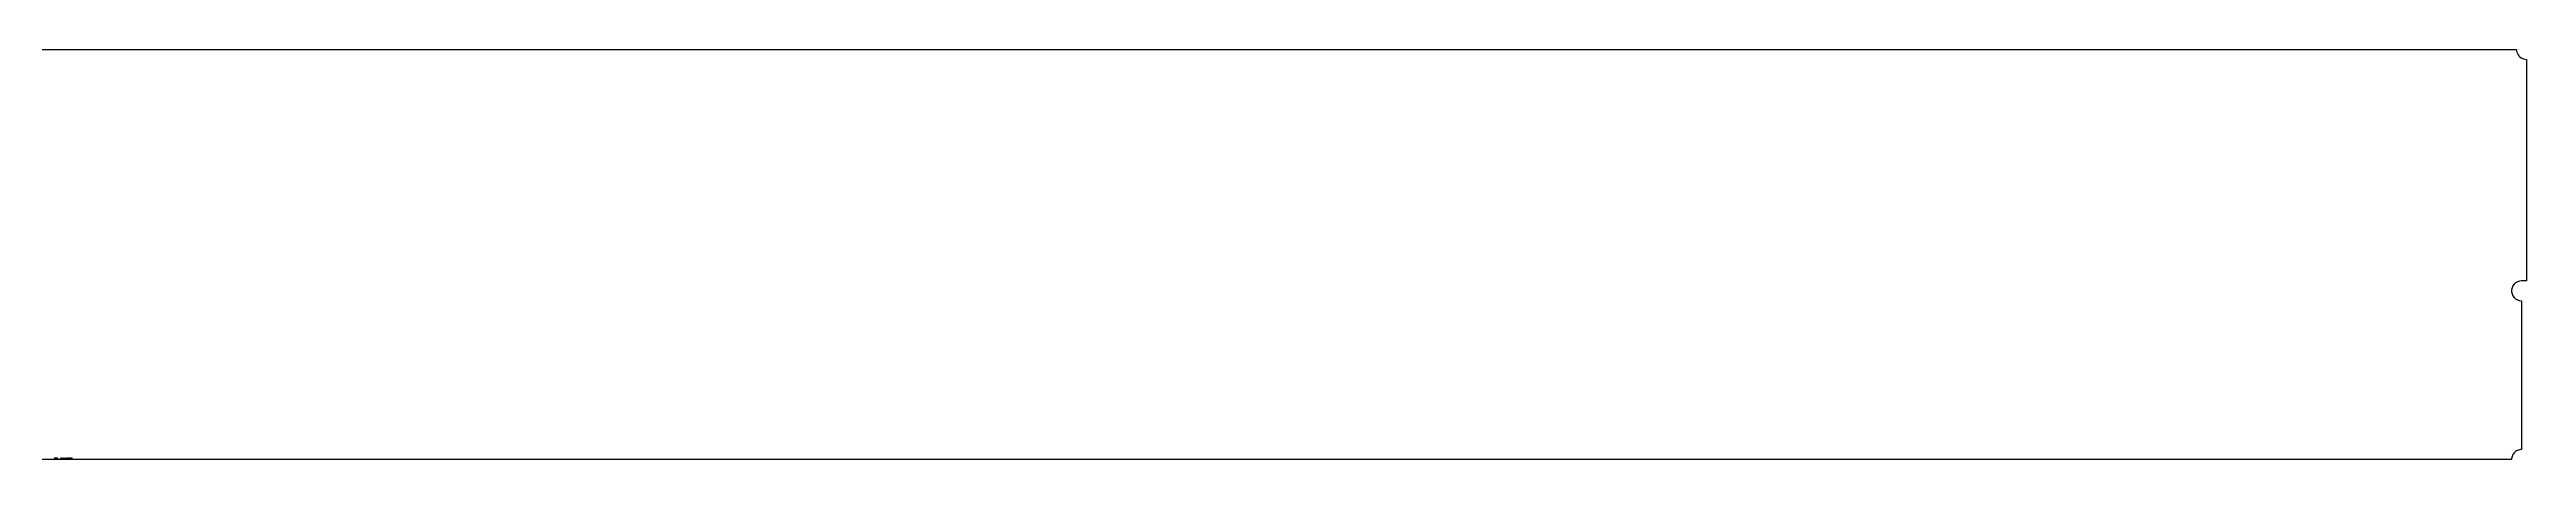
# Model space of a CAD drawing. Extents: x 0 to 14948, y -620 to 620.
# Drawn here: x 7468 to 14948, y -620 to 620 of the extents above; entities that cross this region are included whole.
import ezdxf

# ---------------------------------------------------------------- set-up
doc = ezdxf.new("R2010")
doc.units = 0
doc.header["$LTSCALE"] = 10
doc.layers.add('TEILE', color=7, linetype='CONTINUOUS')
doc.layers.add('UNTERSCHRIFT', color=7, linetype='CONTINUOUS')
doc.styles.get("Standard").update_dxf_attribs({"font": 'ROMANS'})

msp = doc.modelspace()

# ---------------------------------------------------------------- linework, layer by layer
at = {"layer": 'TEILE', "color": 2}
for p, q in [((29.999966, 619.999634), (14918.005859, 619.999634)), ((14918.005859, 619.999634), (14918.311523, 615.730225)), ((14918.311523, 615.730225), (14919.220703, 611.547607)), ((14919.220703, 611.547607), (14920.716797, 607.53717)), ((14920.716797, 607.53717), (14922.768555, 603.780273)), ((14922.768555, 603.780273), (14925.333008, 600.35376)), ((14925.333008, 600.35376), (14928.359375, 597.327148)), ((14928.359375, 597.327148), (14931.786133, 594.761963)), ((14931.786133, 594.761963), (14935.542969, 592.710632)), ((14935.542969, 592.710632), (14939.552734, 591.214844)), ((14939.552734, 591.214844), (14943.735352, 590.304871)), ((14943.735352, 590.304871), (14948.005859, 589.999512)), ((14948.005859, 589.999512), (14947.987305, -79.999779)), ((14904.458984, -100.728523), (14903.154297, -106.863167)), ((14903.154297, -106.863167), (14903.154297, -113.134872)), ((14903.154297, -113.134872), (14904.458008, -119.269547)), ((14904.458008, -119.269547), (14907.009766, -124.999054)), ((14907.010742, -94.999054), (14904.458984, -100.728523)), ((14907.009766, -124.999054), (14910.695313, -130.073013)), ((14910.697266, -89.925186), (14907.010742, -94.999054)), ((14910.695313, -130.073013), (14915.356445, -134.269669)), ((14915.356445, -85.728645), (14910.697266, -89.925186)), ((14920.789063, -82.59285), (14915.356445, -85.728645)), ((14915.356445, -134.269669), (14920.789063, -137.405579)), ((14926.75293, -80.654861), (14920.789063, -82.59285)), ((14920.789063, -137.405579), (14926.75293, -139.343719)), ((14932.990234, -79.999359), (14926.75293, -80.654861)), ((14926.75293, -139.343719), (14932.990234, -139.999359)), ((14932.990234, -139.999359), (14932.972656, -590.000427)), ((14947.987305, -79.999779), (14932.990234, -79.999359)), ((14912.898438, -597.705505), (14910.677734, -599.925903)), ((14915.336914, -595.729431), (14912.898438, -597.705505)), ((14917.970703, -594.019287), (14915.336914, -595.729431)), ((14920.770508, -592.59375), (14917.970703, -594.019287)), ((14923.701172, -591.468506), (14920.770508, -592.59375)), ((14926.734375, -590.655884), (14923.701172, -591.468506)), ((14929.835938, -590.164734), (14926.734375, -590.655884)), ((14932.972656, -590.000427), (14929.835938, -590.164734)), ((14902.969727, -619.999634), (45.034477, -620.000488)), ((14903.134766, -616.86377), (14902.969727, -619.999634)), ((14903.626953, -613.762268), (14903.134766, -616.86377)), ((14904.439453, -610.729126), (14903.626953, -613.762268)), ((14905.56543, -607.797607), (14904.439453, -610.729126)), ((14906.991211, -604.999695), (14905.56543, -607.797607)), ((14908.701172, -602.366211), (14906.991211, -604.999695)), ((14910.677734, -599.925903), (14908.701172, -602.366211))]:
    msp.add_line(p, q, dxfattribs=at)

# ---------------------------------------------------------------- texts
at = {"layer": 'UNTERSCHRIFT', "color": 2, "oblique": 15, "width": 0.8}
for s, p in [('10304', (7480.502441, -618.000061)), ('  , Profi l PL1240*12', (7493.501953, -618.000061))]:
    msp.add_text(s, height=3.25, dxfattribs=at).set_placement(p)

doc.saveas('drawing.dxf')
